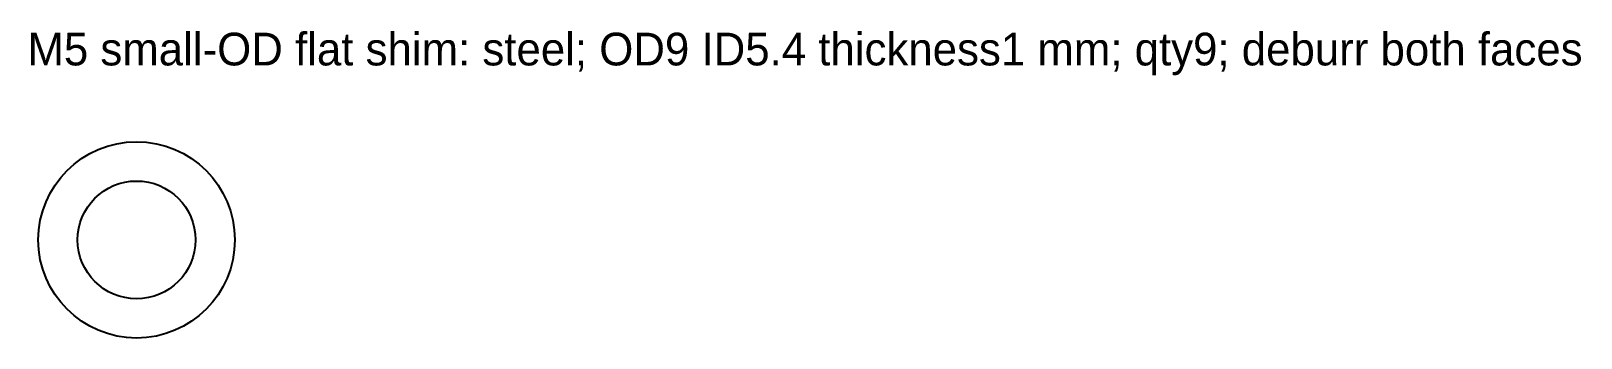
# Model space of a CAD drawing. Header units: millimetres. Extents: x -4.8 to 66.2, y -4.5 to 9.6.
import ezdxf

# ---------------------------------------------------------------- set-up
doc = ezdxf.new("R2010")
doc.units = ezdxf.units.MM

msp = doc.modelspace()

# ---------------------------------------------------------------- linework, layer by layer
for radius in [4.5, 2.7]:
    msp.add_circle((0, 0), radius)

# ---------------------------------------------------------------- texts
msp.add_text('M5 small-OD flat shim: steel; OD9 ID5.4 thickness1 mm; qty9; deburr both faces', height=1.5).set_placement((-5, 8))

doc.saveas('drawing.dxf')
